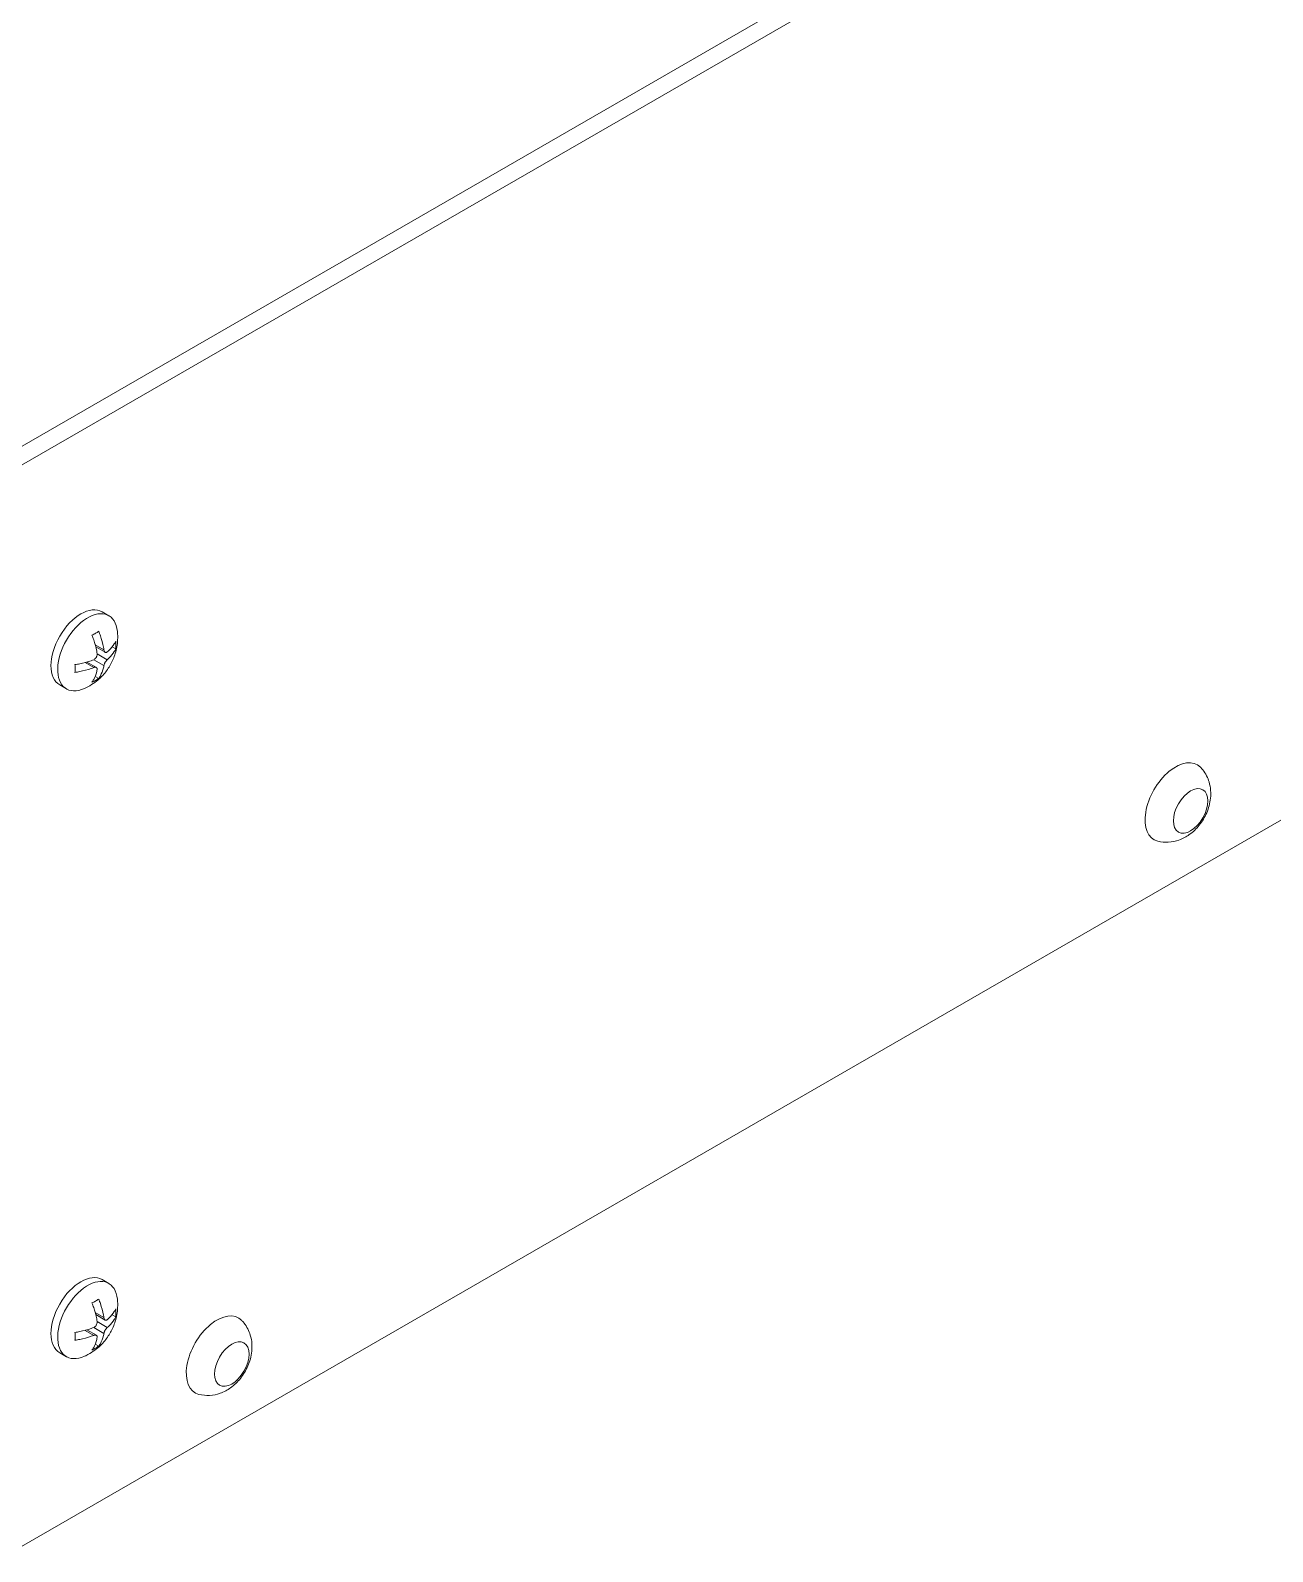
# Model space of a CAD drawing. Header units: millimetres. Extents: x 24 to 1656, y 24 to 1164.
# Drawn here: x 279.4 to 408.6, y 704.3 to 862.6 of the extents above; entities that cross this region are included whole.
import ezdxf

# ---------------------------------------------------------------- set-up
doc = ezdxf.new("R2010")
doc.units = ezdxf.units.MM
doc.header["$LTSCALE"] = 4
doc.layers.add('가는실선_A3', color=9, linetype='Continuous', lineweight=5, true_color=0x808080)
doc.layers.add('굵은실선_A3', color=7, linetype='Continuous', lineweight=18)

msp = doc.modelspace()

# ---------------------------------------------------------------- linework, layer by layer
at = {"layer": '가는실선_A3'}
for p, q in [((276.75, 818.29), (518.58, 957.91)), ((277.6, 816.82), (519.43, 956.44)), ((287.06, 798.13), (286.16, 798.65)), ((285.1, 796.81), (286, 796.29)), ((286, 797.11), (287.06, 796.5)), ((287.41, 797.11), (286.35, 797.72)), ((287.06, 728.65), (286.16, 729.17)), ((287.41, 727.63), (286.35, 728.24)), ((285.1, 727.33), (286, 726.81)), ((286, 727.63), (287.06, 727.01))]:
    msp.add_line(p, q, dxfattribs=at)
at = {"layer": '굵은실선_A3'}
for p, q in [((277.6, 704.31), (519.43, 843.93)), ((287.57, 801.69), (286.87, 802.1)), ((287.19, 797.89), (286.21, 798.45)), ((286.23, 798.37), (286.29, 798.41)), ((287.93, 798.45), (288.3, 798.23)), ((286.28, 796.3), (285.3, 796.87)), ((285.37, 796.82), (285.37, 796.89)), ((286.16, 795.38), (286.53, 795.17)), ((283.17, 794.07), (282.47, 794.48)), ((287.57, 732.21), (286.87, 732.61)), ((287.19, 728.4), (286.21, 728.97)), ((286.23, 728.89), (286.29, 728.92)), ((287.93, 728.96), (288.3, 728.75)), ((286.28, 726.82), (285.3, 727.38)), ((285.37, 727.34), (285.37, 727.41)), ((283.17, 724.59), (282.47, 724.99)), ((286.16, 725.9), (286.53, 725.69))]:
    msp.add_line(p, q, dxfattribs=at)
for centre, major_axis, start_param, end_param in [((284.67, 798.29), (-2.2, -3.81), 3.141593, 6.283185), ((285.37, 797.88), (-2.2, -3.81), 2.462972, 6.961806), ((398.51, 782.28), (-2.25, -3.9), 2.981761, 6.443017), ((284.67, 728.8), (-2.2, -3.81), 3.141593, 6.283185), ((285.37, 728.4), (-2.2, -3.81), 2.462972, 6.961806), ((298.81, 724.72), (-2.25, -3.9), 2.981761, 6.443017)]:
    msp.add_ellipse(centre, major_axis=major_axis, ratio=0.57735, start_param=start_param, end_param=end_param, dxfattribs=at)
for centre in [(400.07, 781.38), (300.36, 723.82)]:
    msp.add_ellipse(centre, major_axis=(-1.27, -2.2), ratio=0.57735, dxfattribs=at)
for points, knots in [([(288.47, 800.05), (288.53, 799.42), (288.49, 798.9), (288.32, 797.95), (288.18, 797.54), (287.86, 796.78), (287.67, 796.43), (287.2, 795.76), (286.92, 795.44), (286.21, 794.79), (285.77, 794.47), (285.13, 794.16), (285.09, 794.14), (285.04, 794.12)], [1.464019, 1.464019, 1.464019, 1.464019, 1.794372, 1.794372, 2.151242, 2.151242, 2.508113, 2.508113, 2.864983, 2.864983, 3.221853, 3.221853, 3.24837, 3.24837, 3.24837, 3.24837]), ([(285.82, 799.66), (285.96, 799.73), (286.08, 799.79), (286.19, 799.86), (286.31, 799.92), (286.42, 799.99), (286.53, 800.07)], [2.96480732, 2.96480732, 2.96480732, 2.96480732, 3.01310833, 3.01310833, 3.01310833, 3.06140934, 3.06140934, 3.06140934, 3.06140934]), ([(286.35, 797.72), (286.34, 797.81), (286.33, 797.91), (286.24, 798.4), (286.13, 798.81), (285.95, 799.34), (285.89, 799.5), (285.82, 799.66)], [0.0957398, 0.0957398, 0.0957398, 0.0957398, 0.1243697, 0.1243697, 0.2487394, 0.2487394, 0.2988934, 0.2988934, 0.2988934, 0.2988934]), ([(286.53, 800.07), (286.59, 799.91), (286.65, 799.75), (286.83, 799.22), (286.94, 798.81), (287.03, 798.31), (287.05, 798.22), (287.06, 798.13)], [3.1951461, 3.1951461, 3.1951461, 3.1951461, 3.2453001, 3.2453001, 3.3696698, 3.3696698, 3.3982997, 3.3982997, 3.3982997, 3.3982997]), ([(287.41, 797.93), (287.4, 797.91), (287.38, 797.9), (287.34, 797.88), (287.31, 797.87), (287.27, 797.87), (287.25, 797.87), (287.21, 797.88), (287.2, 797.88), (287.16, 797.9), (287.15, 797.92), (287.12, 797.95), (287.11, 797.98), (287.08, 798.04), (287.07, 798.08), (287.06, 798.13), (287.06, 798.13), (287.06, 798.13)], [-0.1994332, -0.1994332, -0.1994332, -0.1994332, -0.19164586, -0.19164586, -0.17799426, -0.17799426, -0.16750014, -0.16750014, -0.1579054, -0.1579054, -0.14809949, -0.14809949, -0.13671142, -0.13671142, -0.12083143, -0.12083143, -0.12032463, -0.12032463, -0.12032463, -0.12032463]), ([(287.41, 797.93), (287.47, 797.98), (287.53, 798.03), (287.82, 798.3), (288.01, 798.54), (288.2, 798.85), (288.25, 798.95), (288.3, 799.05)], [0.0957398, 0.0957398, 0.0957398, 0.0957398, 0.1243697, 0.1243697, 0.2487394, 0.2487394, 0.2988934, 0.2988934, 0.2988934, 0.2988934]), ([(288.3, 798.23), (288.25, 798.13), (288.2, 798.04), (288.01, 797.72), (287.82, 797.48), (287.53, 797.21), (287.47, 797.16), (287.41, 797.11)], [3.1951461, 3.1951461, 3.1951461, 3.1951461, 3.2453001, 3.2453001, 3.3696698, 3.3696698, 3.3982997, 3.3982997, 3.3982997, 3.3982997]), ([(288.3, 799.05), (288.31, 798.9), (288.31, 798.76), (288.31, 798.63), (288.31, 798.5), (288.31, 798.37), (288.3, 798.23)], [2.96480732, 2.96480732, 2.96480732, 2.96480732, 3.01310833, 3.01310833, 3.01310833, 3.06140934, 3.06140934, 3.06140934, 3.06140934]), ([(284.05, 796.6), (284.23, 796.63), (284.39, 796.65), (284.94, 796.76), (285.36, 796.87), (285.83, 797.04), (285.91, 797.08), (286, 797.11)], [3.1951461, 3.1951461, 3.1951461, 3.1951461, 3.2453001, 3.2453001, 3.3696698, 3.3696698, 3.3982997, 3.3982997, 3.3982997, 3.3982997]), ([(284.05, 796.6), (284.07, 796.45), (284.07, 796.31), (284.07, 796.18), (284.07, 796.05), (284.07, 795.92), (284.05, 795.78)], [-0.04830101, -0.04830101, -0.04830101, -0.04830101, 0, 0, 0, 0.04830101, 0.04830101, 0.04830101, 0.04830101]), ([(286, 796.29), (285.91, 796.26), (285.83, 796.23), (285.36, 796.06), (284.94, 795.95), (284.39, 795.84), (284.23, 795.81), (284.05, 795.78)], [0.0957398, 0.0957398, 0.0957398, 0.0957398, 0.1243697, 0.1243697, 0.2487394, 0.2487394, 0.2988934, 0.2988934, 0.2988934, 0.2988934]), ([(286.35, 797.72), (286.36, 797.7), (286.36, 797.68), (286.36, 797.61), (286.35, 797.57), (286.33, 797.49), (286.32, 797.46), (286.3, 797.4), (286.28, 797.37), (286.25, 797.31), (286.23, 797.29), (286.18, 797.24), (286.16, 797.21), (286.09, 797.16), (286.05, 797.13), (286, 797.11), (286, 797.11), (286, 797.11)], [-0.1994332, -0.1994332, -0.1994332, -0.1994332, -0.19164586, -0.19164586, -0.17799426, -0.17799426, -0.16750014, -0.16750014, -0.1579054, -0.1579054, -0.14809949, -0.14809949, -0.13671142, -0.13671142, -0.12083143, -0.12083143, -0.12032463, -0.12032463, -0.12032463, -0.12032463]), ([(286, 796.29), (286.02, 796.3), (286.04, 796.31), (286.1, 796.33), (286.13, 796.33), (286.19, 796.33), (286.21, 796.33), (286.25, 796.32), (286.27, 796.31), (286.3, 796.29), (286.31, 796.27), (286.34, 796.24), (286.35, 796.22), (286.36, 796.17), (286.36, 796.13), (286.35, 796.09), (286.35, 796.09), (286.35, 796.09)], [-0.1994332, -0.1994332, -0.1994332, -0.1994332, -0.19164586, -0.19164586, -0.17799426, -0.17799426, -0.16750014, -0.16750014, -0.1579054, -0.1579054, -0.14809949, -0.14809949, -0.13671142, -0.13671142, -0.12083143, -0.12083143, -0.12032463, -0.12032463, -0.12032463, -0.12032463]), ([(287.06, 796.5), (287.05, 796.42), (287.03, 796.35), (286.94, 795.96), (286.83, 795.67), (286.65, 795.35), (286.59, 795.26), (286.53, 795.17)], [0.0957398, 0.0957398, 0.0957398, 0.0957398, 0.1243697, 0.1243697, 0.2487394, 0.2487394, 0.2988934, 0.2988934, 0.2988934, 0.2988934]), ([(287.06, 796.5), (287.06, 796.52), (287.07, 796.54), (287.08, 796.59), (287.1, 796.63), (287.12, 796.7), (287.14, 796.73), (287.17, 796.79), (287.18, 796.82), (287.22, 796.88), (287.23, 796.9), (287.27, 796.96), (287.3, 796.99), (287.35, 797.05), (287.38, 797.08), (287.41, 797.11), (287.41, 797.11), (287.41, 797.11)], [-0.1994332, -0.1994332, -0.1994332, -0.1994332, -0.19164586, -0.19164586, -0.17799426, -0.17799426, -0.16750014, -0.16750014, -0.1579054, -0.1579054, -0.14809949, -0.14809949, -0.13671142, -0.13671142, -0.12083143, -0.12083143, -0.12032463, -0.12032463, -0.12032463, -0.12032463]), ([(285.82, 794.76), (285.89, 794.85), (285.95, 794.94), (286.13, 795.27), (286.24, 795.55), (286.33, 795.94), (286.34, 796.01), (286.35, 796.09)], [-0.2988934, -0.2988934, -0.2988934, -0.2988934, -0.2487394, -0.2487394, -0.1243697, -0.1243697, -0.0957398, -0.0957398, -0.0957398, -0.0957398]), ([(286.53, 795.17), (286.42, 795.09), (286.31, 795.02), (286.19, 794.96), (286.08, 794.89), (285.96, 794.83), (285.82, 794.76)], [2.96480732, 2.96480732, 2.96480732, 2.96480732, 3.01310833, 3.01310833, 3.01310833, 3.06140934, 3.06140934, 3.06140934, 3.06140934]), ([(396.65, 778.23), (397.03, 778.13), (397.4, 778.1), (398.15, 778.14), (398.52, 778.22), (399.27, 778.49), (399.62, 778.69), (400.34, 779.2), (400.67, 779.53), (401.28, 780.29), (401.54, 780.72), (401.94, 781.66), (402.08, 782.16), (402.19, 783.22), (402.17, 783.78), (401.86, 784.81), (401.65, 785.25), (401.25, 785.75), (401.17, 785.84), (401.09, 785.92)], [2.516026, 2.516026, 2.516026, 2.516026, 2.714228, 2.714228, 2.949729, 2.949729, 3.258494, 3.258494, 3.669125, 3.669125, 4.129283, 4.129283, 4.590513, 4.590513, 5.002413, 5.002413, 5.277773, 5.277773, 5.337955, 5.337955, 5.337955, 5.337955]), ([(288.47, 730.57), (288.53, 729.94), (288.49, 729.42), (288.32, 728.47), (288.18, 728.06), (287.86, 727.29), (287.67, 726.95), (287.2, 726.28), (286.92, 725.95), (286.21, 725.31), (285.77, 724.98), (285.13, 724.67), (285.09, 724.65), (285.04, 724.63)], [1.464019, 1.464019, 1.464019, 1.464019, 1.794372, 1.794372, 2.151242, 2.151242, 2.508113, 2.508113, 2.864983, 2.864983, 3.221853, 3.221853, 3.24837, 3.24837, 3.24837, 3.24837]), ([(285.82, 730.18), (285.96, 730.24), (286.08, 730.31), (286.19, 730.37), (286.31, 730.44), (286.42, 730.51), (286.53, 730.59)], [2.96480732, 2.96480732, 2.96480732, 2.96480732, 3.01310833, 3.01310833, 3.01310833, 3.06140934, 3.06140934, 3.06140934, 3.06140934]), ([(286.35, 728.24), (286.34, 728.33), (286.33, 728.42), (286.24, 728.91), (286.13, 729.33), (285.95, 729.86), (285.89, 730.02), (285.82, 730.18)], [0.0957398, 0.0957398, 0.0957398, 0.0957398, 0.1243697, 0.1243697, 0.2487394, 0.2487394, 0.2988934, 0.2988934, 0.2988934, 0.2988934]), ([(286.53, 730.59), (286.59, 730.42), (286.65, 730.26), (286.83, 729.73), (286.94, 729.32), (287.03, 728.83), (287.05, 728.74), (287.06, 728.65)], [3.1951461, 3.1951461, 3.1951461, 3.1951461, 3.2453001, 3.2453001, 3.3696698, 3.3696698, 3.3982997, 3.3982997, 3.3982997, 3.3982997]), ([(286.35, 728.24), (286.36, 728.22), (286.36, 728.19), (286.36, 728.13), (286.35, 728.08), (286.33, 728.01), (286.32, 727.98), (286.3, 727.91), (286.28, 727.89), (286.25, 727.83), (286.23, 727.8), (286.18, 727.75), (286.16, 727.73), (286.09, 727.67), (286.05, 727.65), (286, 727.63), (286, 727.63), (286, 727.63)], [-0.1994332, -0.1994332, -0.1994332, -0.1994332, -0.19164586, -0.19164586, -0.17799426, -0.17799426, -0.16750014, -0.16750014, -0.1579054, -0.1579054, -0.14809949, -0.14809949, -0.13671142, -0.13671142, -0.12083143, -0.12083143, -0.12032463, -0.12032463, -0.12032463, -0.12032463]), ([(287.41, 728.44), (287.4, 728.43), (287.38, 728.42), (287.34, 728.4), (287.31, 728.39), (287.27, 728.38), (287.25, 728.38), (287.21, 728.39), (287.2, 728.4), (287.16, 728.42), (287.15, 728.43), (287.12, 728.47), (287.11, 728.49), (287.08, 728.55), (287.07, 728.6), (287.06, 728.64), (287.06, 728.65), (287.06, 728.65)], [-0.1994332, -0.1994332, -0.1994332, -0.1994332, -0.19164586, -0.19164586, -0.17799426, -0.17799426, -0.16750014, -0.16750014, -0.1579054, -0.1579054, -0.14809949, -0.14809949, -0.13671142, -0.13671142, -0.12083143, -0.12083143, -0.12032463, -0.12032463, -0.12032463, -0.12032463]), ([(287.41, 728.44), (287.47, 728.49), (287.53, 728.54), (287.82, 728.81), (288.01, 729.05), (288.2, 729.37), (288.25, 729.47), (288.3, 729.57)], [0.0957398, 0.0957398, 0.0957398, 0.0957398, 0.1243697, 0.1243697, 0.2487394, 0.2487394, 0.2988934, 0.2988934, 0.2988934, 0.2988934]), ([(288.3, 728.75), (288.25, 728.65), (288.2, 728.55), (288.01, 728.24), (287.82, 728), (287.53, 727.73), (287.47, 727.68), (287.41, 727.63)], [3.1951461, 3.1951461, 3.1951461, 3.1951461, 3.2453001, 3.2453001, 3.3696698, 3.3696698, 3.3982997, 3.3982997, 3.3982997, 3.3982997]), ([(288.3, 729.57), (288.31, 729.42), (288.31, 729.28), (288.31, 729.15), (288.31, 729.02), (288.31, 728.88), (288.3, 728.75)], [2.96480732, 2.96480732, 2.96480732, 2.96480732, 3.01310833, 3.01310833, 3.01310833, 3.06140934, 3.06140934, 3.06140934, 3.06140934]), ([(296.95, 720.67), (297.32, 720.57), (297.7, 720.54), (298.45, 720.58), (298.82, 720.66), (299.56, 720.93), (299.92, 721.13), (300.64, 721.64), (300.97, 721.97), (301.58, 722.73), (301.83, 723.16), (302.24, 724.1), (302.38, 724.6), (302.49, 725.67), (302.47, 726.22), (302.16, 727.25), (301.95, 727.69), (301.55, 728.19), (301.47, 728.28), (301.39, 728.36)], [2.516026, 2.516026, 2.516026, 2.516026, 2.714228, 2.714228, 2.949729, 2.949729, 3.258494, 3.258494, 3.669125, 3.669125, 4.129283, 4.129283, 4.590513, 4.590513, 5.002413, 5.002413, 5.277773, 5.277773, 5.337955, 5.337955, 5.337955, 5.337955]), ([(284.05, 727.12), (284.23, 727.14), (284.39, 727.17), (284.94, 727.28), (285.36, 727.39), (285.83, 727.56), (285.91, 727.59), (286, 727.63)], [3.1951461, 3.1951461, 3.1951461, 3.1951461, 3.2453001, 3.2453001, 3.3696698, 3.3696698, 3.3982997, 3.3982997, 3.3982997, 3.3982997]), ([(284.05, 727.12), (284.07, 726.97), (284.07, 726.83), (284.07, 726.7), (284.07, 726.57), (284.07, 726.43), (284.05, 726.3)], [-0.04830101, -0.04830101, -0.04830101, -0.04830101, 0, 0, 0, 0.04830101, 0.04830101, 0.04830101, 0.04830101]), ([(286, 726.81), (285.91, 726.78), (285.83, 726.74), (285.36, 726.57), (284.94, 726.46), (284.39, 726.35), (284.23, 726.33), (284.05, 726.3)], [0.0957398, 0.0957398, 0.0957398, 0.0957398, 0.1243697, 0.1243697, 0.2487394, 0.2487394, 0.2988934, 0.2988934, 0.2988934, 0.2988934]), ([(285.82, 725.28), (285.89, 725.37), (285.95, 725.46), (286.13, 725.78), (286.24, 726.07), (286.33, 726.46), (286.34, 726.53), (286.35, 726.61)], [-0.2988934, -0.2988934, -0.2988934, -0.2988934, -0.2487394, -0.2487394, -0.1243697, -0.1243697, -0.0957398, -0.0957398, -0.0957398, -0.0957398]), ([(286, 726.81), (286.02, 726.82), (286.04, 726.83), (286.1, 726.84), (286.13, 726.85), (286.19, 726.85), (286.21, 726.84), (286.25, 726.83), (286.27, 726.82), (286.3, 726.8), (286.31, 726.79), (286.34, 726.76), (286.35, 726.74), (286.36, 726.68), (286.36, 726.65), (286.35, 726.61), (286.35, 726.61), (286.35, 726.61)], [-0.1994332, -0.1994332, -0.1994332, -0.1994332, -0.19164586, -0.19164586, -0.17799426, -0.17799426, -0.16750014, -0.16750014, -0.1579054, -0.1579054, -0.14809949, -0.14809949, -0.13671142, -0.13671142, -0.12083143, -0.12083143, -0.12032463, -0.12032463, -0.12032463, -0.12032463]), ([(287.06, 727.01), (287.05, 726.94), (287.03, 726.86), (286.94, 726.48), (286.83, 726.19), (286.65, 725.87), (286.59, 725.78), (286.53, 725.69)], [0.0957398, 0.0957398, 0.0957398, 0.0957398, 0.1243697, 0.1243697, 0.2487394, 0.2487394, 0.2988934, 0.2988934, 0.2988934, 0.2988934]), ([(287.06, 727.01), (287.06, 727.03), (287.07, 727.05), (287.08, 727.11), (287.1, 727.15), (287.12, 727.22), (287.14, 727.25), (287.17, 727.31), (287.18, 727.34), (287.22, 727.39), (287.23, 727.42), (287.27, 727.48), (287.3, 727.5), (287.35, 727.57), (287.38, 727.6), (287.41, 727.63), (287.41, 727.63), (287.41, 727.63)], [-0.1994332, -0.1994332, -0.1994332, -0.1994332, -0.19164586, -0.19164586, -0.17799426, -0.17799426, -0.16750014, -0.16750014, -0.1579054, -0.1579054, -0.14809949, -0.14809949, -0.13671142, -0.13671142, -0.12083143, -0.12083143, -0.12032463, -0.12032463, -0.12032463, -0.12032463]), ([(286.53, 725.69), (286.42, 725.61), (286.31, 725.54), (286.19, 725.47), (286.08, 725.41), (285.96, 725.34), (285.82, 725.28)], [2.96480732, 2.96480732, 2.96480732, 2.96480732, 3.01310833, 3.01310833, 3.01310833, 3.06140934, 3.06140934, 3.06140934, 3.06140934])]:
    msp.add_open_spline(points, degree=3, knots=knots, dxfattribs=at)

doc.saveas('drawing.dxf')
